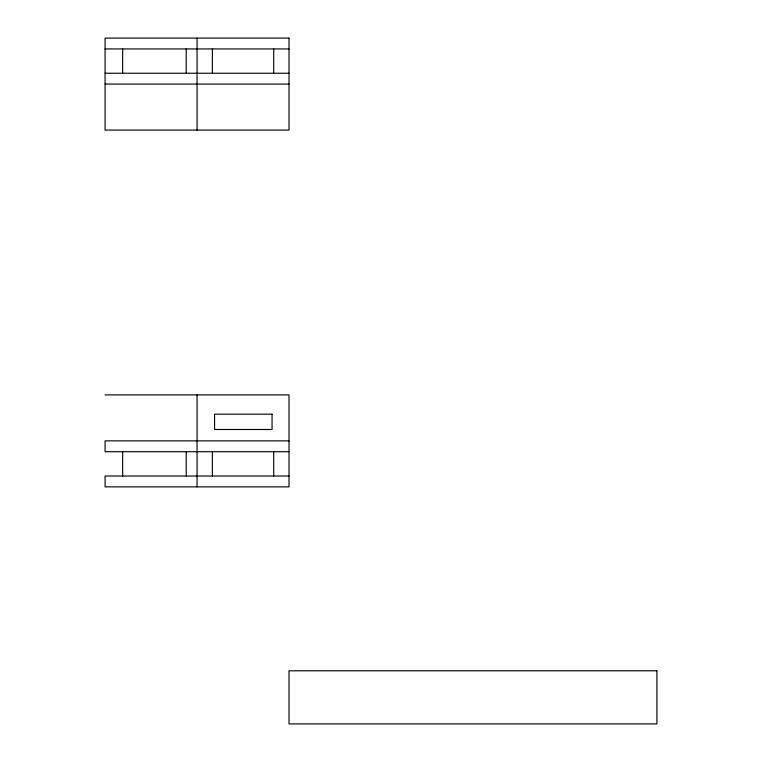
<?xml version="1.0" encoding="UTF-8"?>
<svg xmlns="http://www.w3.org/2000/svg" width="762" height="762" viewBox="0 0 762 762"><rect width="100%" height="100%" fill="white"/><g stroke="black" fill="none" stroke-linecap="round" stroke-linejoin="round"><path stroke-width="1.14" d="M105.089 48.939L289.027 48.939M105.089 73.247L289.027 73.247M105.089 84.087L289.027 84.087M105.089 394.887L289.027 394.887L289.027 486.861L105.089 486.861L105.089 476.021L289.027 476.021M289.027 440.874L105.089 440.874L105.089 451.714L289.027 451.714M273.701 48.939L273.701 73.247M273.701 451.714L273.701 476.021M212.388 48.939L212.388 73.247M212.388 451.714L212.388 476.021M197.063 38.1L197.063 130.073M197.063 394.887L197.063 486.861M186.223 48.939L186.223 73.247M186.223 451.714L186.223 476.021M122.663 48.939L122.663 73.247M122.663 451.714L122.663 476.021M289.027 38.1L105.089 38.1L105.089 130.073L289.027 130.073L289.027 38.1M272.053 414.166L214.57 414.166L214.57 429.492L272.053 429.492L272.053 414.166M656.911 670.798L289.027 670.798L289.027 723.9L656.911 723.9L656.911 670.798"/></g></svg>
